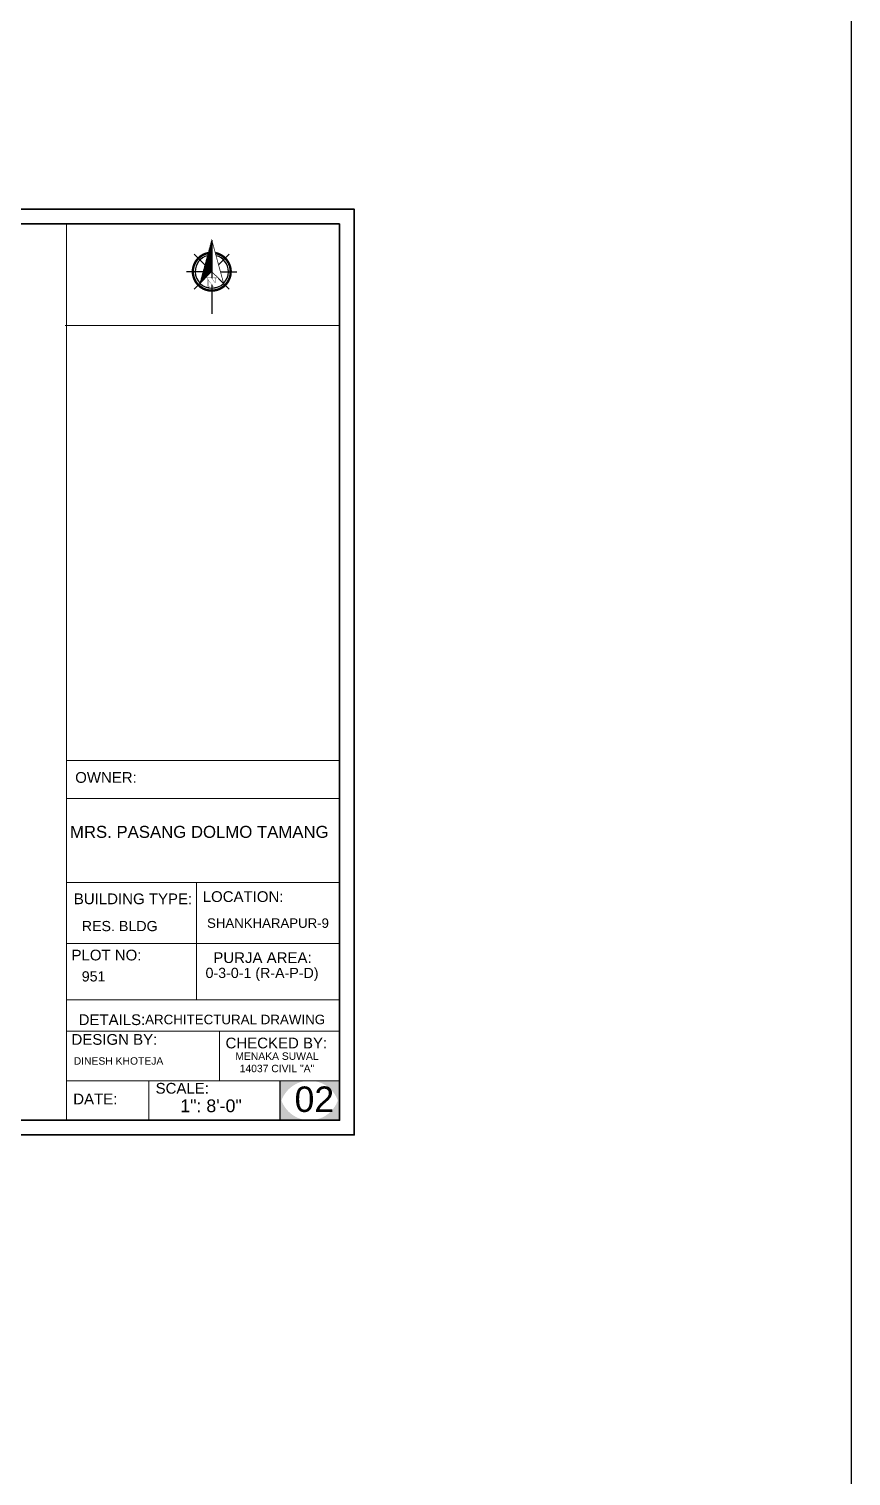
# Model space of a CAD drawing. Header units: inches. Extents: x 100101 to 119806, y -2288 to 8641.
# Drawn here: x 110416 to 111083, y -497 to 676 of the extents above; entities that cross this region are included whole.
import ezdxf

# ---------------------------------------------------------------- set-up
doc = ezdxf.new("R2010")
doc.units = ezdxf.units.IN
doc.header["$LTSCALE"] = 0.5
doc.header["$MEASUREMENT"] = 0
for name, color, linetype, lineweight in [('Dimention', 5, 'Continuous', 20), ('Siteplan', 7, 'Continuous', 30), ('TEXT', 220, 'Continuous', 9), ('Toilet', 7, 'Continuous', 25)]:
    doc.layers.add(name, color=color, linetype=linetype, lineweight=lineweight)
doc.layers.add('Normal Wall', color=7, linetype='Continuous', lineweight=35, true_color=0xffaf89)
doc.layers.add('Rear Wall', color=7, linetype='Continuous', lineweight=20, true_color=0xd4e480)
doc.layers.add('REBARS', color=5, linetype='Continuous')
doc.styles.get("Standard").update_dxf_attribs({"font": 'arial.ttf'})
doc.styles.add('SwissBT', font='swiss.ttf', dxfattribs={"height": 12})

# ---------------------------------------------------------------- blocks, each defined once
blk = doc.blocks.new('*X736')
at = {"color": 0}
for p, q in [((147.35, -409.49), (147.62, -409.23)), ((147.55, -408.76), (147.62, -408.7)), ((144.96, -418.25), (147.62, -415.59)), ((145.16, -417.52), (147.62, -415.06)), ((145.36, -416.79), (147.62, -414.53)), ((145.56, -416.06), (147.62, -414)), ((145.76, -415.33), (147.62, -413.47)), ((145.96, -414.6), (147.62, -412.94)), ((146.16, -413.87), (147.62, -412.41)), ((146.36, -413.14), (147.62, -411.88)), ((146.55, -412.41), (147.62, -411.35)), ((146.75, -411.68), (147.62, -410.82)), ((146.95, -410.95), (147.62, -410.29)), ((147.15, -410.22), (147.62, -409.76)), ((142.76, -426.28), (147.62, -421.42)), ((142.96, -425.55), (147.62, -420.89)), ((143.16, -424.82), (147.62, -420.36)), ((143.36, -424.09), (147.62, -419.83)), ((143.56, -423.36), (147.62, -419.3)), ((143.76, -422.63), (147.62, -418.77)), ((143.96, -421.9), (147.62, -418.24)), ((144.16, -421.17), (147.62, -417.71)), ((144.36, -420.44), (147.62, -417.18)), ((144.56, -419.71), (147.62, -416.65)), ((144.76, -418.98), (147.62, -416.12))]:
    blk.add_line(p, q, dxfattribs=at)
blk = doc.blocks.new('NORTH_15')
for p, q in [((-2.87, 2.87), (-7.37, 7.37)), ((0, 3.66), (0, 10.62)), ((2.87, 2.87), (7.37, 7.37)), ((-13.37, 0), (2.72, 0)), ((5.49, 0), (17.83, 0)), ((-2.87, -2.87), (-7.37, -7.37)), ((0, -3.66), (0, -10.62)), ((2.87, -2.87), (7.37, -7.37))]:
    blk.add_line(p, q)
at = {"const_width": 1}
for points in [[(0, -8, 1), (0, 8, 0.359415), (-7.86, 1.52, 1)], [(-7.86, -1.52, 0.359415), (0, -8, 1)]]:
    blk.add_lwpolyline(points, format="xyb", dxfattribs=at)
for points, const_width in [([(4.96, -5.01), (-13.37, 0), (4.9, 5), (0, 0), (4.96, -5.01)], 0.3), ([(5.93, -1.55), (6, -1.55), (6.07, -1.54), (6.13, -1.53), (6.17, -1.52), (6.22, -1.51), (6.26, -1.49), (6.28, -1.47), (6.3, -1.45), (6.32, -1.42), (6.33, -1.39), (6.35, -1.34), (6.36, -1.29), (6.37, -1.23), (6.38, -1.16), (6.38, -1.08), (6.38, -1), (6.54, -1), (6.54, -2.34), (6.38, -2.34), (6.38, -2.3), (6.38, -2.23), (6.38, -2.16), (6.37, -2.09), (6.36, -2.04), (6.35, -1.99), (6.33, -1.95), (6.32, -1.91), (6.3, -1.88), (6.28, -1.86), (6.26, -1.83), (6.22, -1.81), (6.18, -1.8), (6.13, -1.78), (6.07, -1.77), (6.01, -1.76), (5.95, -1.76), (2.66, -1.76), (2.66, -2.34), (2.5, -2.34), (2.5, -0.16), (4.71, 1.44), (3.14, 1.44), (3.07, 1.44), (3, 1.43), (2.94, 1.42), (2.89, 1.41), (2.85, 1.4), (2.81, 1.38), (2.78, 1.36), (2.76, 1.34), (2.74, 1.31), (2.72, 1.27), (2.7, 1.22), (2.69, 1.17), (2.68, 1.11), (2.67, 1.04), (2.66, 0.97), (2.66, 0.89), (2.66, 0.87), (2.5, 0.87), (2.5, 2.21), (2.66, 2.21), (2.66, 2.17), (2.66, 2.09), (2.67, 2.03), (2.68, 1.97), (2.69, 1.91), (2.7, 1.86), (2.71, 1.82), (2.73, 1.78), (2.75, 1.76), (2.77, 1.74), (2.8, 1.72), (2.85, 1.7), (2.89, 1.68), (2.94, 1.67), (3, 1.66), (3.07, 1.66), (3.14, 1.66), (6.54, 1.66), (6.54, 0.75), (3.33, -1.55), (5.93, -1.55), (5.93, -1.55)], 0.1)]:
    blk.add_lwpolyline(points, dxfattribs=dict(const_width=const_width))
for start, end in [(90, 164.97304), (270, 90), (195.02696, 270)]:
    blk.add_arc((0, 0), 7, start, end)
at = {"rotation": 90}
blk.add_blockref('*X736', (-421.89, -147.62), dxfattribs=at)
blk = doc.blocks.new('A$C0BDB7EE9')
at = {"layer": 'Siteplan', "xscale": 2.999999999999779, "yscale": 2.999999999999779, "zscale": 2.999999999999779, "rotation": 247.8612575918487}
blk.add_blockref('NORTH_15', (20.2, 49.5), dxfattribs=at)
blk = doc.blocks.new('A$C327B4BBD')
at = {"layer": 'Dimention', "ltscale": 0.3, "xscale": 1.171875000000082, "yscale": 1.171875000000082, "zscale": 1.171875000000082, "rotation": 112.1387424081494}
blk.add_blockref('A$C0BDB7EE9', (16.1, 0), dxfattribs=at)

msp = doc.modelspace()

# ---------------------------------------------------------------- hatches: boundary and pattern name
msp.add_hatch(color=0).paths.add_polyline_path([(110668.2, -176.3), (110643.9, -176.3, -0.414214), (110668.2, -200.6)])
at = {"layer": 'TEXT'}
for points in [[(110643.9, -176.3), (110619.6, -176.3), (110619.6, -200.6, -0.414214)], [(110643.9, -176.3), (110619.6, -176.3), (110619.6, -200.6, -0.414214)], [(110619.6, -184.1), (110619.6, -208.4), (110643.9, -208.4, -0.414214)], [(110619.6, -184.1), (110619.6, -208.4), (110643.9, -208.4, -0.414214)], [(110668.2, -176.3), (110643.9, -176.3, -0.414214), (110668.2, -200.6)], [(110668.2, -184.1, -0.414214), (110643.9, -208.4), (110668.2, -208.4)], [(110668.2, -184.1, -0.414214), (110643.9, -208.4), (110668.2, -208.4)]]:
    msp.add_hatch(color=0, dxfattribs=at).paths.add_polyline_path(points)

# ---------------------------------------------------------------- linework, layer by layer
at = {"color": 0}
msp.add_line((110619.6, -176.3), (110619.6, -208.4), dxfattribs=at)
msp.add_line((110619.6, -176.3), (110619.6, -208.4), dxfattribs=at)
at = {"layer": 'Normal Wall'}
for points in [[(109622.1, 530.2), (110680.1, 530.2), (110680.1, -220.3), (109622.1, -220.3)], [(109622.1, 530.2), (110680.1, 530.2), (110680.1, -220.3), (109622.1, -220.3)], [(110668.2, 518.3), (109646, 518.3), (109646, -208.4), (110668.2, -208.4)], [(110668.2, 518.3), (109646, 518.3), (109646, -208.4), (110668.2, -208.4)]]:
    msp.add_lwpolyline(points, close=True, dxfattribs=at)
at = {"layer": 'Rear Wall'}
for p, q in [((110446.8, 74), (110446.8, 518.3)), ((110445.6, 436), (110668.2, 436)), ((110446.8, 83.3), (110668.2, 83.3)), ((110446.8, 83.3), (110668.2, 83.3)), ((110446.8, 83.3), (110668.2, 83.3)), ((110446.8, 83.3), (110668.2, 83.3)), ((110446.8, 52.5), (110668.2, 52.5)), ((110446.8, 52.5), (110668.2, 52.5)), ((110446.8, -15.6), (110668.2, -15.6)), ((110446.8, -15.6), (110668.2, -15.6)), ((110552.1, -15.6), (110552.1, -101.5)), ((110552.1, -15.6), (110552.1, -110.7)), ((110446.8, -65.1), (110668.2, -65.1)), ((110446.8, -65.1), (110668.2, -65.1)), ((110446.8, -110.7), (110668.2, -110.7)), ((110446.8, -136.2), (110668.2, -136.2)), ((110446.8, -136.2), (110668.2, -136.2)), ((110570.7, -176.3), (110570.7, -136.2)), ((110570.7, -176.3), (110570.7, -136.2)), ((110446.8, -176.3), (110668.2, -176.3)), ((110446.8, -176.3), (110668.2, -176.3)), ((110513.6, -176.3), (110513.6, -208.4)), ((110513.6, -176.3), (110513.6, -208.4))]:
    msp.add_line(p, q, dxfattribs=at)
msp.add_lwpolyline([(110446.8, 83.3), (110668.2, 83.3), (110668.2, -208.4), (110446.8, -208.4)], close=True, dxfattribs=at)
msp.add_lwpolyline([(110446.8, 83.3), (110668.2, 83.3), (110668.2, -208.4), (110446.8, -208.4)], close=True, dxfattribs=at)
at = {"layer": 'Toilet', "color": 3}
msp.add_lwpolyline([(107653.2, 6932.2), (111082.9, 6932.2), (111082.9, -2287.9), (107653.2, -2287.9)], close=True, dxfattribs=at)

# ---------------------------------------------------------------- block references
at = {"layer": 'REBARS', "xscale": 0.5459999999999999, "yscale": 0.5459999999999999, "zscale": 0.5459999999999999, "rotation": 270}
msp.add_blockref('A$C327B4BBD', (110564.5, 454.2), dxfattribs=at)

# ---------------------------------------------------------------- texts
at = {"color": 0}
for s, p in [('OWNER:', (110453.8, 65.2)), ('LOCATION:', (110557.2, -31.4))]:
    msp.add_text(s, height=8.7, dxfattribs=at).set_placement(p)
at = {"layer": 'TEXT', "color": 0}
for s, height, p in [('OWNER:', 8.7, (110453.8, 65.2)), ('LOCATION:', 8.7, (110557.2, -31.4)), ('CHECKED BY:', 8.704, (110575.7, -150.1)), ('CHECKED BY:', 8.704, (110575.7, -150.1)), ('SCALE:', 8.7, (110519, -186.8)), ('SCALE:', 8.7, (110519, -186.8))]:
    msp.add_text(s, height=height, dxfattribs=at).set_placement(p)
at = {"layer": 'TEXT', "color": 0, "linetype": 'ByBlock', "style": 'SwissBT'}
for s, insert, char_height, width, attachment_point in [('MRS. PASANG DOLMO TAMANG', (110554.4, 30.3), 9.72, 217.511, 2), ('ARCHITECTURAL DRAWING', (110510.5, -122.8), 7.74, 268.532, 1), ('DINESH KHOTEJA', (110452.6, -157.3), 6, 201.528, 1), ('MENAKA SUWAL\\P14037 CIVIL "A"', (110617.4, -153.4), 6, 88.549, 2)]:
    msp.add_mtext(s, dxfattribs=dict(at, insert=insert, char_height=char_height, width=width, attachment_point=attachment_point))
at = {"layer": 'TEXT', "color": 0, "attachment_point": 1}
for s, insert, char_height, width in [('BUILDING TYPE:', (110452.7, -24.5), 8.704, 148.555), ('BUILDING TYPE:', (110452.7, -24.5), 8.704, 148.555), ('PLOT NO: ', (110450.8, -70.1), 8.7, 138.027), ('PLOT NO: ', (110450.8, -70.1), 8.7, 138.027), ('PURJA AREA:', (110565.8, -72.2), 8.704, 197.582), ('PURJA AREA:', (110565.8, -72.2), 8.704, 197.582), ('DETAILS: ', (110456.6, -122.5), 8.7, 138.027), ('DESIGN BY:', (110450.8, -138.5), 8.7, 138.027), ('DESIGN BY:', (110450.8, -138.5), 8.7, 138.027), ('DATE:', (110452.2, -186.8), 8.7, 34.818)]:
    msp.add_mtext(s, dxfattribs=dict(at, insert=insert, char_height=char_height, width=width))
at = {"layer": 'TEXT', "color": 0, "style": 'SwissBT'}
for s, insert, char_height, width, attachment_point in [('RES. BLDG', (110459.1, -46.8), 8.26, 163.214, 1), ('RES. BLDG', (110459.1, -46.8), 8.26, 163.214, 1), ('951', (110459.1, -87.6), 8.26, 163.214, 1), ('0-3-0-1 (R-A-P-D)', (110605.3, -84.8), 8.256, 163.214, 2), ('02', (110631.7, -181), 20.64, 20.158, 1)]:
    msp.add_mtext(s, dxfattribs=dict(at, insert=insert, char_height=char_height, width=width, attachment_point=attachment_point))
at = {"layer": 'TEXT', "color": 0, "linetype": 'ByBlock', "insert": (110560.7, -44.7), "char_height": 7.671, "attachment_point": 1}
msp.add_mtext_dynamic_manual_height_columns('SHANKHARAPUR-9', width=381.035, gutter_width=1.53, heights=[0], dxfattribs=at)
at = {"layer": 'TEXT', "color": 0, "ltscale": 0.5, "insert": (110539, -191.5), "char_height": 10.32, "width": 127.534, "attachment_point": 1, "style": 'SwissBT'}
msp.add_mtext('1": 8\'-0"', dxfattribs=at)
msp.add_mtext('1": 8\'-0"', dxfattribs=at)

doc.saveas('drawing.dxf')
